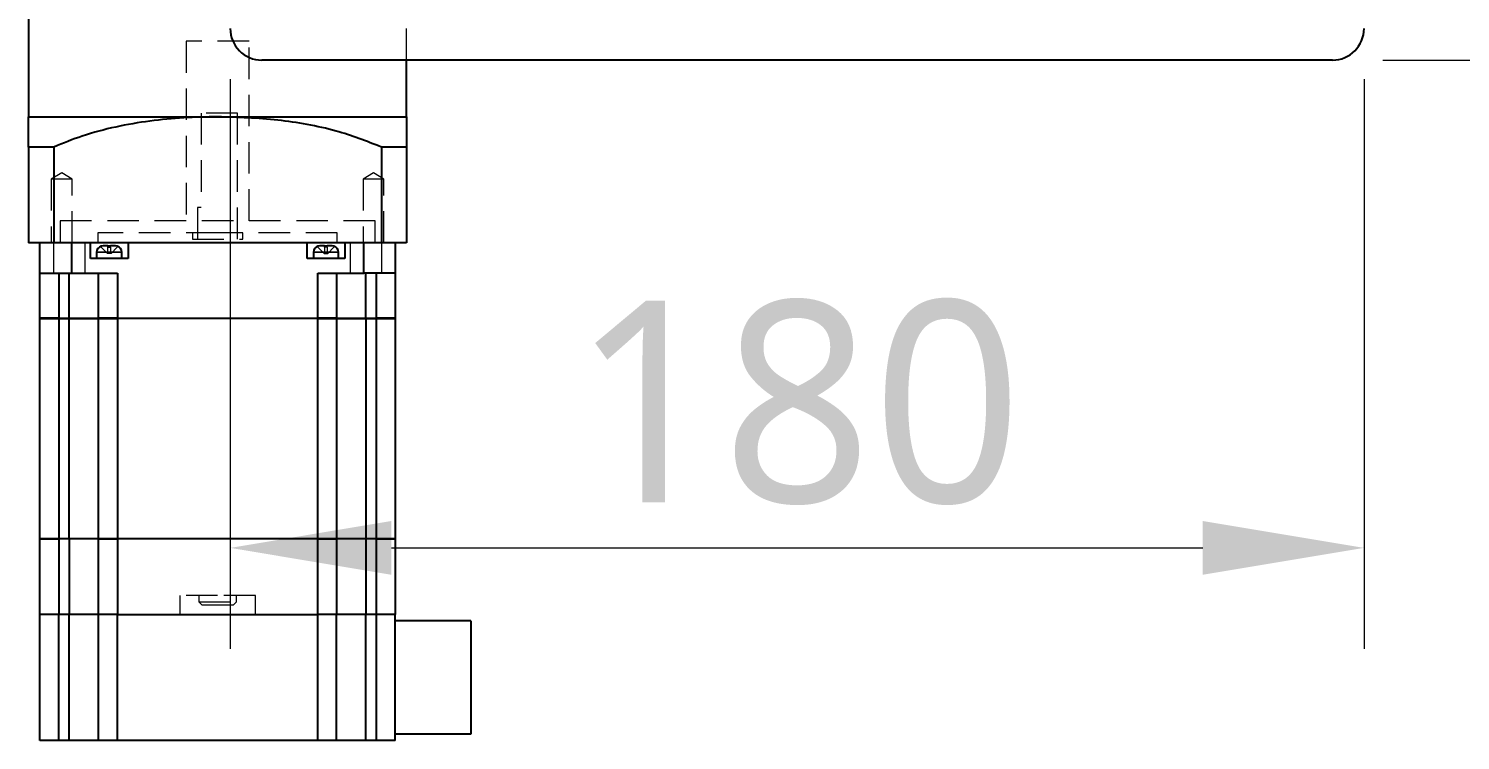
# Model space of a CAD drawing. Header units: millimetres. Extents: x -449 to 2916, y -1257 to 1632.
# Drawn here: x 1660 to 1887.3, y 1182.1 to 1295.1 of the extents above; entities that cross this region are included whole.
import ezdxf

# ---------------------------------------------------------------- set-up
doc = ezdxf.new("R2010")
doc.units = ezdxf.units.MM
doc.header["$PDSIZE"] = -1
doc.linetypes.add('HIDDEN', pattern=[0.075, 0.05, -0.025])
doc.layers.add('细线层', color=252, linetype='Continuous', lineweight=13)
doc.styles.add('wf', font='')
doc.styles.get('wf').set_extended_font_data('Microsoft YaHei')
doc.dimstyles.new('wf8', dxfattribs={"dimscale": 8, "dimtxt": 4, "dimasz": 3.2, "dimexe": 2, "dimexo": 1, "dimgap": 0.8, "dimtad": 1, "dimdec": 1, "dimdsep": 46, "dimtxsty": 'wf', "dimcen": 0, "dimclrd": 6, "dimclre": 6, "dimadec": 0, "dimazin": 0, "dimtm": 1e-09, "dimtfac": 0.7, "dimtdec": 1, "dimtmove": 0, "dimatfit": 3, "dimfxl": 0, "dimtolj": 1, "dimlwd": 13, "dimlwe": 13, "dimarcsym": 0})

# ---------------------------------------------------------------- blocks, each defined once
blk = doc.blocks.new('*D340')
at = {"color": 6, "lineweight": 13}
for p, q in [((1875.03, 1490.06), (2034.67, 1490.06)), ((2018.67, 1464.46), (2018.67, 1315.66)), ((1875.03, 1290.06), (2034.67, 1290.06))]:
    blk.add_line(p, q, dxfattribs=at)
at = {"color": 6}
for points in [[(2022.94, 1464.46), (2014.41, 1464.46), (2018.67, 1490.06)], [(2014.41, 1315.66), (2022.94, 1315.66), (2018.67, 1290.06)]]:
    blk.add_solid(points, dxfattribs=at)
at = {"layer": 'Defpoints', "color": 0}
for p in [(1867.03, 1490.06), (1867.03, 1290.06), (2018.67, 1290.06)]:
    blk.add_point(p, dxfattribs=at)
at = {"color": 0, "insert": (1995.74, 1390.06), "char_height": 32, "attachment_point": 5, "rotation": 90, "style": 'wf'}
blk.add_mtext('\\A1;200', dxfattribs=at)
blk = doc.blocks.new('*D341')
at = {"color": 6, "lineweight": 13}
for p, q in [((1692.03, 1287.06), (1692.03, 1196.62)), ((1872.03, 1287.06), (1872.03, 1196.62)), ((1717.63, 1212.62), (1846.43, 1212.62))]:
    blk.add_line(p, q, dxfattribs=at)
at = {"color": 6}
for points in [[(1717.63, 1216.89), (1717.63, 1208.35), (1692.03, 1212.62)], [(1846.43, 1208.35), (1846.43, 1216.89), (1872.03, 1212.62)]]:
    blk.add_solid(points, dxfattribs=at)
at = {"layer": 'Defpoints', "color": 0}
for p in [(1692.03, 1295.06), (1872.03, 1295.06), (1872.03, 1212.62)]:
    blk.add_point(p, dxfattribs=at)
at = {"color": 0, "insert": (1782.03, 1235.64), "char_height": 32, "attachment_point": 5, "style": 'wf'}
blk.add_mtext('\\A1;180', dxfattribs=at)

msp = doc.modelspace()

# ---------------------------------------------------------------- linework, layer by layer
for p, q in [((1660.029, 1337.061), (1660.029, 1281.061)), ((1867.029, 1290.061), (1697.029, 1290.061)), ((1720.029, 1281.061), (1720.029, 1290.061)), ((1660.029, 1281.061), (1690.029, 1281.061)), ((1690.029, 1281.061), (1720.029, 1281.061)), ((1660.029, 1276.267), (1660.029, 1261.061)), ((1664.029, 1276.267), (1660.029, 1276.267)), ((1664.029, 1276.267), (1664.029, 1261.061)), ((1716.029, 1276.267), (1716.029, 1261.061)), ((1720.029, 1276.267), (1716.029, 1276.267)), ((1720.029, 1276.267), (1720.029, 1261.061)), ((1664.029, 1261.061), (1660.029, 1261.061)), ((1661.829, 1256.261), (1661.829, 1261.061)), ((1716.029, 1261.061), (1664.029, 1261.061)), ((1666.829, 1261.061), (1666.829, 1256.261)), ((1669.829, 1258.561), (1669.829, 1261.061)), ((1670.829, 1259.561), (1670.829, 1258.561)), ((1671.849, 1260.561), (1671.553, 1260.518)), ((1672.625, 1260.507), (1672.625, 1260.561)), ((1673.033, 1260.561), (1673.033, 1260.507)), ((1674.105, 1260.518), (1673.809, 1260.561)), ((1674.829, 1258.561), (1674.829, 1259.561)), ((1675.829, 1261.061), (1675.829, 1258.561)), ((1704.229, 1258.561), (1704.229, 1261.061)), ((1705.229, 1259.561), (1705.229, 1258.561)), ((1706.249, 1260.561), (1705.953, 1260.518)), ((1707.025, 1260.507), (1707.025, 1260.561)), ((1707.433, 1260.561), (1707.433, 1260.507)), ((1708.505, 1260.518), (1708.209, 1260.561)), ((1709.229, 1258.561), (1709.229, 1259.561)), ((1710.229, 1261.061), (1710.229, 1258.561)), ((1713.229, 1256.261), (1713.229, 1261.061)), ((1720.029, 1261.061), (1716.029, 1261.061)), ((1718.229, 1261.061), (1718.229, 1256.261)), ((1675.829, 1258.561), (1669.829, 1258.561)), ((1710.229, 1258.561), (1704.229, 1258.561)), ((1661.829, 1256.261), (1666.829, 1256.261)), ((1661.829, 1249.071), (1661.829, 1256.261)), ((1664.829, 1256.261), (1664.829, 1249.071)), ((1666.479, 1249.071), (1666.479, 1256.261)), ((1666.829, 1256.261), (1674.129, 1256.261)), ((1671.129, 1249.071), (1671.129, 1256.261)), ((1674.129, 1256.261), (1674.129, 1249.071)), ((1705.929, 1256.261), (1713.229, 1256.261)), ((1705.929, 1249.071), (1705.929, 1256.261)), ((1708.929, 1256.261), (1708.929, 1249.071)), ((1718.229, 1256.261), (1713.229, 1256.261)), ((1713.579, 1249.071), (1713.579, 1256.261)), ((1715.229, 1249.071), (1715.229, 1256.261)), ((1718.229, 1256.261), (1718.229, 1249.071)), ((1664.829, 1249.071), (1661.829, 1249.071)), ((1661.829, 1214.061), (1661.829, 1249.061)), ((1661.829, 1249.061), (1664.829, 1249.061)), ((1664.829, 1249.071), (1666.479, 1249.071)), ((1664.829, 1249.061), (1664.829, 1214.061)), ((1664.829, 1249.061), (1666.479, 1249.061)), ((1666.479, 1249.071), (1671.129, 1249.071)), ((1666.479, 1214.061), (1666.479, 1249.061)), ((1666.479, 1249.061), (1671.129, 1249.061)), ((1674.129, 1249.071), (1671.129, 1249.071)), ((1671.129, 1214.061), (1671.129, 1249.061)), ((1671.129, 1249.061), (1674.129, 1249.061)), ((1674.129, 1249.071), (1705.929, 1249.071)), ((1674.129, 1249.061), (1674.129, 1214.061)), ((1705.929, 1249.061), (1674.129, 1249.061)), ((1708.929, 1249.071), (1705.929, 1249.071)), ((1705.929, 1214.061), (1705.929, 1249.061)), ((1705.929, 1249.061), (1708.929, 1249.061)), ((1708.929, 1249.071), (1713.579, 1249.071)), ((1708.929, 1249.061), (1708.929, 1214.061)), ((1708.929, 1249.061), (1713.579, 1249.061)), ((1713.579, 1249.071), (1715.229, 1249.071)), ((1713.579, 1249.061), (1713.579, 1214.061)), ((1713.579, 1249.061), (1715.229, 1249.061)), ((1718.229, 1249.071), (1715.229, 1249.071)), ((1715.229, 1214.061), (1715.229, 1249.061)), ((1715.229, 1249.061), (1718.229, 1249.061)), ((1718.229, 1249.061), (1718.229, 1214.061)), ((1664.829, 1214.061), (1661.829, 1214.061)), ((1661.829, 1202.061), (1661.829, 1214.051)), ((1661.829, 1214.051), (1664.829, 1214.051)), ((1666.479, 1214.061), (1664.829, 1214.061)), ((1664.829, 1214.051), (1664.829, 1202.061)), ((1666.479, 1214.051), (1664.829, 1214.051)), ((1671.129, 1214.061), (1666.479, 1214.061)), ((1666.479, 1214.051), (1666.479, 1202.061)), ((1671.129, 1214.051), (1666.479, 1214.051)), ((1674.129, 1214.061), (1671.129, 1214.061)), ((1671.129, 1202.061), (1671.129, 1214.051)), ((1671.129, 1214.051), (1674.129, 1214.051)), ((1705.929, 1214.061), (1674.129, 1214.061)), ((1674.129, 1214.051), (1674.129, 1202.061)), ((1705.929, 1214.051), (1674.129, 1214.051)), ((1708.929, 1214.061), (1705.929, 1214.061)), ((1705.929, 1202.061), (1705.929, 1214.051)), ((1705.929, 1214.051), (1708.929, 1214.051)), ((1713.579, 1214.061), (1708.929, 1214.061)), ((1708.929, 1214.051), (1708.929, 1202.061)), ((1713.579, 1214.051), (1708.929, 1214.051)), ((1715.229, 1214.061), (1713.579, 1214.061)), ((1713.579, 1214.051), (1713.579, 1202.061)), ((1715.229, 1214.051), (1713.579, 1214.051)), ((1718.229, 1214.061), (1715.229, 1214.061)), ((1715.229, 1202.061), (1715.229, 1214.051)), ((1715.229, 1214.051), (1718.229, 1214.051)), ((1718.229, 1214.051), (1718.229, 1202.061)), ((1664.829, 1202.061), (1661.829, 1202.061)), ((1661.829, 1182.061), (1661.829, 1202.061)), ((1666.479, 1202.061), (1664.829, 1202.061)), ((1664.829, 1182.061), (1664.829, 1202.061)), ((1671.129, 1202.061), (1666.479, 1202.061)), ((1666.479, 1182.061), (1666.479, 1202.061)), ((1674.129, 1202.061), (1671.129, 1202.061)), ((1671.129, 1182.061), (1671.129, 1202.061)), ((1674.129, 1202.061), (1705.929, 1202.061)), ((1674.129, 1182.061), (1674.129, 1202.061)), ((1708.929, 1202.061), (1705.929, 1202.061)), ((1705.929, 1182.061), (1705.929, 1202.061)), ((1713.579, 1202.061), (1708.929, 1202.061)), ((1708.929, 1182.061), (1708.929, 1202.061)), ((1715.229, 1202.061), (1713.579, 1202.061)), ((1713.579, 1182.061), (1713.579, 1202.061)), ((1718.229, 1202.061), (1715.229, 1202.061)), ((1715.229, 1182.061), (1715.229, 1202.061)), ((1718.229, 1182.061), (1718.229, 1202.061)), ((1730.229, 1201.061), (1718.229, 1201.061)), ((1730.229, 1201.061), (1730.229, 1183.061)), ((1664.829, 1182.061), (1661.829, 1182.061)), ((1666.479, 1182.061), (1664.829, 1182.061)), ((1671.129, 1182.061), (1666.479, 1182.061)), ((1674.129, 1182.061), (1671.129, 1182.061)), ((1705.929, 1182.061), (1674.129, 1182.061)), ((1708.929, 1182.061), (1705.929, 1182.061)), ((1713.579, 1182.061), (1708.929, 1182.061)), ((1715.229, 1182.061), (1713.579, 1182.061)), ((1718.229, 1182.061), (1715.229, 1182.061)), ((1730.229, 1183.061), (1718.229, 1183.061))]:
    msp.add_line(p, q)
at = {"color": 8, "linetype": 'Continuous', "lineweight": 15}
for p, q in [((1672.829, 1259.561), (1670.829, 1259.561)), ((1674.829, 1259.561), (1672.829, 1259.561)), ((1707.229, 1259.561), (1705.229, 1259.561)), ((1709.229, 1259.561), (1707.229, 1259.561))]:
    msp.add_line(p, q, dxfattribs=at)
for centre, radius, start, end in [((1697.029, 1295.061), 5, 180, 270), ((1867.029, 1295.061), 5, 270, 0), ((1671.829, 1259.561), 1, 106.1014, 180), ((1673.829, 1259.561), 1, 0, 73.91564), ((1706.229, 1259.561), 1, 106.1014, 180), ((1708.229, 1259.561), 1, 0, 73.91564)]:
    msp.add_arc(centre, radius, start, end)
for points, knots in [([(1660.029, 1276.267), (1660.029, 1277.188), (1660.029, 1278.679), (1660.029, 1279.88), (1660.029, 1280.839), (1660.029, 1280.972), (1660.029, 1281.061)], [0, 0, 0, 0, 0.28630408, 0.4630908, 0.63992699, 1, 1, 1, 1]), ([(1690.029, 1281.061), (1688.234, 1281.031), (1684.643, 1280.97), (1679.236, 1280.444), (1673.845, 1279.516), (1668.719, 1278.174), (1665.523, 1276.874), (1664.029, 1276.267)], [0, 0, 0, 0, 0.2022882, 0.4045415, 0.6114951, 0.8183493, 1, 1, 1, 1]), ([(1716.029, 1276.267), (1713.656, 1277.188), (1709.819, 1278.679), (1704.259, 1279.88), (1697.995, 1280.839), (1693.227, 1280.972), (1690.029, 1281.061)], [0, 0, 0, 0, 0.2863045, 0.4630912, 0.6399271, 1, 1, 1, 1]), ([(1720.029, 1281.061), (1720.029, 1281.031), (1720.029, 1280.97), (1720.029, 1280.444), (1720.029, 1279.516), (1720.029, 1278.174), (1720.029, 1276.874), (1720.029, 1276.267)], [0, 0, 0, 0, 0.2022883, 0.4045414, 0.6114955, 0.8183497, 1, 1, 1, 1]), ([(1672.625, 1260.561), (1672.533, 1260.561), (1672.347, 1260.561), (1672.111, 1260.561), (1671.93, 1260.561), (1671.875, 1260.561), (1671.849, 1260.561)], [0, 0, 0, 0, 0.244615, 0.4999933, 0.7553753, 1, 1, 1, 1]), ([(1673.809, 1260.561), (1673.782, 1260.561), (1673.728, 1260.561), (1673.547, 1260.561), (1673.311, 1260.561), (1673.124, 1260.561), (1673.033, 1260.561)], [0, 0, 0, 0, 0.2446247, 0.5000067, 0.755385, 1, 1, 1, 1]), ([(1707.025, 1260.561), (1706.933, 1260.561), (1706.747, 1260.561), (1706.511, 1260.561), (1706.33, 1260.561), (1706.275, 1260.561), (1706.249, 1260.561)], [0, 0, 0, 0, 0.244615, 0.4999933, 0.7553753, 1, 1, 1, 1]), ([(1708.209, 1260.561), (1708.182, 1260.561), (1708.128, 1260.561), (1707.947, 1260.561), (1707.711, 1260.561), (1707.524, 1260.561), (1707.433, 1260.561)], [0, 0, 0, 0, 0.2446247, 0.5000067, 0.755385, 1, 1, 1, 1])]:
    msp.add_open_spline(points, degree=3, knots=knots)
for points in [[(1673.033, 1260.507), (1672.965, 1260.51), (1672.829, 1260.515), (1672.693, 1260.51), (1672.625, 1260.507)], [(1707.433, 1260.507), (1707.365, 1260.51), (1707.229, 1260.515), (1707.093, 1260.51), (1707.025, 1260.507)]]:
    msp.add_open_spline(points, degree=3)
at = {"layer": '细线层', "color": 252, "linetype": 'HIDDEN', "lineweight": 0, "ltscale": 100}
for p, q in [((1720.029, 1290.061), (1720.029, 1332.061)), ((1695.029, 1293.061), (1685.029, 1293.061)), ((1685.029, 1293.061), (1685.029, 1264.561)), ((1695.029, 1264.561), (1695.029, 1293.061)), ((1687.429, 1281.661), (1687.429, 1266.661)), ((1693.204, 1281.661), (1687.429, 1281.661)), ((1693.204, 1261.661), (1693.204, 1281.661)), ((1665.28, 1272.152), (1663.63, 1271.161)), ((1666.93, 1271.161), (1663.63, 1271.161)), ((1663.63, 1271.161), (1663.63, 1261.061)), ((1666.93, 1271.161), (1665.28, 1272.152)), ((1666.93, 1261.061), (1666.93, 1271.161)), ((1714.778, 1272.152), (1713.128, 1271.161)), ((1716.428, 1271.161), (1713.128, 1271.161)), ((1713.128, 1271.161), (1713.128, 1261.061)), ((1716.428, 1271.161), (1714.778, 1272.152)), ((1716.428, 1261.061), (1716.428, 1271.161)), ((1687.429, 1266.661), (1686.854, 1266.661)), ((1686.854, 1266.661), (1686.854, 1261.661)), ((1715.029, 1264.561), (1665.029, 1264.561)), ((1665.029, 1264.561), (1665.029, 1261.061)), ((1715.029, 1261.061), (1715.029, 1264.561)), ((1690.029, 1262.661), (1671.029, 1262.661)), ((1671.029, 1262.661), (1671.029, 1261.061)), ((1686.029, 1262.661), (1686.029, 1261.661)), ((1686.029, 1261.661), (1694.029, 1261.661)), ((1709.029, 1262.661), (1690.029, 1262.661)), ((1694.029, 1261.661), (1694.029, 1262.661)), ((1709.029, 1261.061), (1709.029, 1262.661)), ((1663.979, 1261.061), (1663.979, 1256.261)), ((1666.829, 1256.261), (1666.829, 1261.061)), ((1668.979, 1256.261), (1668.979, 1261.061)), ((1674.829, 1259.561), (1670.829, 1259.561)), ((1670.829, 1259.561), (1674.829, 1259.561)), ((1671.553, 1260.518), (1671.553, 1260.361)), ((1671.553, 1260.361), (1672.553, 1259.361)), ((1672.625, 1259.361), (1672.553, 1259.361)), ((1672.625, 1260.361), (1672.625, 1260.507)), ((1672.625, 1259.361), (1672.625, 1260.361)), ((1672.625, 1260.361), (1673.033, 1260.361)), ((1673.033, 1259.361), (1672.625, 1259.361)), ((1673.033, 1260.361), (1673.033, 1260.507)), ((1673.033, 1260.361), (1673.033, 1259.361)), ((1673.105, 1259.361), (1673.033, 1259.361)), ((1673.105, 1259.361), (1674.105, 1260.361)), ((1674.105, 1260.518), (1674.105, 1260.361)), ((1709.229, 1259.561), (1705.229, 1259.561)), ((1705.229, 1259.561), (1709.229, 1259.561)), ((1705.953, 1260.518), (1705.953, 1260.361)), ((1705.953, 1260.361), (1706.953, 1259.361)), ((1706.953, 1259.361), (1707.025, 1259.361)), ((1707.025, 1260.361), (1707.025, 1260.507)), ((1707.433, 1260.361), (1707.025, 1260.361)), ((1707.025, 1260.361), (1707.025, 1259.361)), ((1707.025, 1259.361), (1707.433, 1259.361)), ((1707.433, 1260.361), (1707.433, 1260.507)), ((1707.433, 1260.361), (1707.433, 1259.361)), ((1707.433, 1259.361), (1707.505, 1259.361)), ((1707.505, 1259.361), (1708.505, 1260.361)), ((1708.505, 1260.518), (1708.505, 1260.361)), ((1711.079, 1261.061), (1711.079, 1256.261)), ((1713.229, 1261.061), (1713.229, 1256.261)), ((1716.079, 1256.261), (1716.079, 1261.061)), ((1664.829, 1249.071), (1664.829, 1256.261)), ((1666.479, 1249.071), (1666.479, 1256.261)), ((1674.129, 1249.071), (1674.129, 1256.261)), ((1705.929, 1256.261), (1705.929, 1249.071)), ((1713.579, 1249.071), (1713.579, 1256.261)), ((1715.229, 1256.261), (1715.229, 1249.071)), ((1664.829, 1214.061), (1664.829, 1249.061)), ((1666.479, 1249.061), (1666.479, 1214.061)), ((1674.129, 1214.061), (1674.129, 1249.061)), ((1705.929, 1249.061), (1705.929, 1214.061)), ((1713.579, 1249.061), (1713.579, 1214.061)), ((1715.229, 1249.061), (1715.229, 1214.061)), ((1664.829, 1202.061), (1664.829, 1214.051)), ((1666.479, 1214.051), (1666.479, 1202.061)), ((1674.129, 1202.061), (1674.129, 1214.051)), ((1705.929, 1214.051), (1705.929, 1202.061)), ((1713.579, 1214.051), (1713.579, 1202.061)), ((1715.229, 1214.051), (1715.229, 1202.061)), ((1690.029, 1205.061), (1684.029, 1205.061)), ((1684.029, 1205.061), (1684.029, 1202.061)), ((1687.029, 1205.061), (1687.029, 1204.061)), ((1696.029, 1205.061), (1690.029, 1205.061)), ((1693.029, 1204.061), (1693.029, 1205.061)), ((1696.029, 1202.061), (1696.029, 1205.061)), ((1687.029, 1204.061), (1693.029, 1204.061)), ((1687.029, 1204.061), (1687.529, 1203.561)), ((1687.529, 1203.561), (1692.529, 1203.561)), ((1692.529, 1203.561), (1693.029, 1204.061)), ((1664.829, 1182.061), (1664.829, 1202.061)), ((1666.479, 1182.061), (1666.479, 1202.061)), ((1674.129, 1182.061), (1674.129, 1202.061)), ((1705.929, 1182.061), (1705.929, 1202.061)), ((1713.579, 1182.061), (1713.579, 1202.061)), ((1715.229, 1182.061), (1715.229, 1202.061))]:
    msp.add_line(p, q, dxfattribs=at)

# ---------------------------------------------------------------- dimensions: what is measured, and where the dimension line sits
dim = msp.add_linear_dim(base=(2018.675, 1290.061), p1=(1867.029, 1490.061), p2=(1867.029, 1290.061), angle=90, dimstyle='wf8', override={"dimtxsty": 'wf'})
dim.commit()
dim.dimension.update_dxf_attribs({"geometry": '*D340', "text_midpoint": (1995.738, 1390.061)})
dim = msp.add_linear_dim(base=(1872.029, 1212.618), p1=(1692.029, 1295.061), p2=(1872.029, 1295.061), dimstyle='wf8', override={"dimtxsty": 'wf'})
dim.commit()
dim.dimension.update_dxf_attribs({"geometry": '*D341', "text_midpoint": (1782.029, 1235.638)})

doc.saveas('drawing.dxf')
